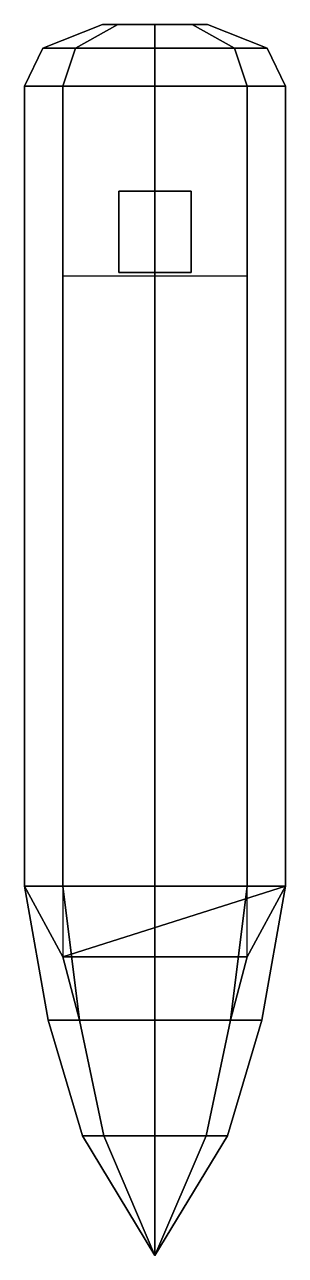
# Model space of a CAD drawing. Extents: x -0.72 to 0.72, y 1.71 to 8.51.
import ezdxf

# ---------------------------------------------------------------- set-up
doc = ezdxf.new("R2010")
doc.units = 0
doc.layers.add('ENGINE_INNER', color=2, linetype='CONTINUOUS')

msp = doc.modelspace()

# ---------------------------------------------------------------- linework, layer by layer
at = {"layer": 'ENGINE_INNER'}
for points in [[(-0.4384, 8.38, 2.2616), (-0.62, 8.38, 2.7), (-0.29, 8.51, 2.7), (-0.2051, 8.51, 2.4949)], [(-0.62, 8.38, 2.7), (-0.4384, 8.38, 3.1384), (-0.2051, 8.51, 2.9051), (-0.29, 8.51, 2.7)], [(0, 8.38, 2.08), (-0.4384, 8.38, 2.2616), (-0.2051, 8.51, 2.4949), (0, 8.51, 2.41)], [(-0.4384, 8.38, 3.1384), (0, 8.38, 3.32), (0, 8.51, 2.99), (-0.2051, 8.51, 2.9051)], [(-0.2051, 8.51, 2.9051), (0, 8.51, 2.99), (0.2051, 8.51, 2.9051), (-0.29, 8.51, 2.7)], [(-0.29, 8.51, 2.7), (0.2051, 8.51, 2.9051), (0.29, 8.51, 2.7), (-0.2051, 8.51, 2.4949)], [(-0.2051, 8.51, 2.4949), (0.29, 8.51, 2.7), (0.2051, 8.51, 2.4949), (0, 8.51, 2.41)], [(0.4384, 8.38, 2.2616), (0, 8.38, 2.08), (0, 8.51, 2.41), (0.2051, 8.51, 2.4949)], [(0, 8.38, 3.32), (0.4384, 8.38, 3.1384), (0.2051, 8.51, 2.9051), (0, 8.51, 2.99)], [(0.62, 8.38, 2.7), (0.4384, 8.38, 2.2616), (0.2051, 8.51, 2.4949), (0.29, 8.51, 2.7)], [(0.4384, 8.38, 3.1384), (0.62, 8.38, 2.7), (0.29, 8.51, 2.7), (0.2051, 8.51, 2.9051)], [(-0.5091, 8.17, 2.1909), (-0.72, 8.17, 2.7), (-0.62, 8.38, 2.7), (-0.4384, 8.38, 2.2616)], [(-0.72, 8.17, 2.7), (-0.5091, 8.17, 3.2091), (-0.4384, 8.38, 3.1384), (-0.62, 8.38, 2.7)], [(0, 8.17, 1.98), (-0.5091, 8.17, 2.1909), (-0.4384, 8.38, 2.2616), (0, 8.38, 2.08)], [(-0.5091, 8.17, 3.2091), (0, 8.17, 3.42), (0, 8.38, 3.32), (-0.4384, 8.38, 3.1384)], [(0.5091, 8.17, 2.1909), (0, 8.17, 1.98), (0, 8.38, 2.08), (0.4384, 8.38, 2.2616)], [(0, 8.17, 3.42), (0.5091, 8.17, 3.2091), (0.4384, 8.38, 3.1384), (0, 8.38, 3.32)], [(0.72, 8.17, 2.7), (0.5091, 8.17, 2.1909), (0.4384, 8.38, 2.2616), (0.62, 8.38, 2.7)], [(0.5091, 8.17, 3.2091), (0.72, 8.17, 2.7), (0.62, 8.38, 2.7), (0.4384, 8.38, 3.1384)], [(-0.5091, 8.17, 3.2091), (-0.72, 8.17, 2.7), (-0.72, 3.75, 2.7), (-0.5091, 3.75, 3.2091)], [(-0.72, 8.17, 2.7), (-0.5091, 8.17, 2.1909), (-0.5091, 3.36, 2.1909), (-0.72, 3.75, 2.7)], [(0, 8.17, 1.98), (-0.5091, 8.17, 2.1909), (-0.72, 8.17, 2.7), (0, 8.17, 2.7)], [(0, 8.17, 3.42), (-0.5091, 8.17, 3.2091), (-0.5091, 3.75, 3.2091), (0, 3.75, 3.42)], [(-0.5091, 8.17, 2.1909), (0, 8.17, 1.98), (0, 7.12, 1.98), (-0.5091, 7.12, 2.1909)], [(0.5091, 8.17, 3.2091), (0, 8.17, 3.42), (0, 3.75, 3.42), (0.5091, 3.75, 3.2091)], [(0, 8.17, 1.98), (0.5091, 8.17, 2.1909), (0.5091, 7.12, 2.1909), (0, 7.12, 1.98)], [(0.5091, 8.17, 2.1909), (0, 8.17, 1.98), (0, 8.17, 2.7), (0.72, 8.17, 2.7)], [(0.72, 8.17, 2.7), (0.5091, 8.17, 3.2091), (0.5091, 3.75, 3.2091), (0.72, 3.75, 2.7)], [(0.5091, 8.17, 2.1909), (0.72, 8.17, 2.7), (0.72, 3.75, 2.7), (0.5091, 3.36, 2.1909)], [(-0.2, 7.59, 1.78), (-0.2, 7.14, 1.78), (-0.2, 7.14, 2.07), (-0.2, 7.59, 2.07)], [(0.2, 7.59, 2.07), (0.2, 7.59, 1.78), (-0.2, 7.59, 1.78), (-0.2, 7.59, 2.07)], [(0.2, 7.59, 1.78), (0.2, 7.14, 1.78), (-0.2, 7.14, 1.78), (-0.2, 7.59, 1.78)], [(0.2, 7.14, 2.07), (0.2, 7.14, 1.78), (0.2, 7.59, 1.78), (0.2, 7.59, 2.07)], [(-0.2, 7.14, 2.07), (-0.2, 7.14, 1.78), (0.2, 7.14, 1.78), (0.2, 7.14, 2.07)], [(-0.5091, 3.75, 3.2091), (-0.72, 3.75, 2.7), (-0.59, 3.01, 2.7), (-0.4172, 3.01, 3.1172)], [(-0.72, 3.75, 2.7), (-0.5091, 3.36, 2.1909), (-0.4172, 3.01, 2.2828), (-0.59, 3.01, 2.7)], [(-0.5091, 3.36, 2.1909), (-0.72, 3.75, 2.7), (0.72, 3.75, 2.7)], [(0, 3.75, 3.42), (-0.5091, 3.75, 3.2091), (-0.4172, 3.01, 3.1172), (0, 3.01, 3.29)], [(0, 3.36, 1.98), (-0.5091, 3.36, 2.1909), (0.72, 3.75, 2.7), (0.5091, 3.36, 2.1909)], [(0.5091, 3.75, 3.2091), (0, 3.75, 3.42), (0, 3.01, 3.29), (0.4172, 3.01, 3.1172)], [(0.72, 3.75, 2.7), (0.5091, 3.75, 3.2091), (0.4172, 3.01, 3.1172), (0.59, 3.01, 2.7)], [(0.5091, 3.36, 2.1909), (0.72, 3.75, 2.7), (0.59, 3.01, 2.7), (0.4172, 3.01, 2.2828)], [(-0.5091, 3.36, 2.1909), (0, 3.36, 1.98), (0, 3.01, 2.11), (-0.4172, 3.01, 2.2828)], [(0, 3.36, 1.98), (0.5091, 3.36, 2.1909), (0.4172, 3.01, 2.2828), (0, 3.01, 2.11)], [(-0.4172, 3.01, 3.1172), (-0.59, 3.01, 2.7), (-0.4, 2.37, 2.7), (-0.2828, 2.37, 2.9828)], [(-0.59, 3.01, 2.7), (-0.4172, 3.01, 2.2828), (-0.2828, 2.37, 2.4172), (-0.4, 2.37, 2.7)], [(0, 3.01, 3.29), (-0.4172, 3.01, 3.1172), (-0.2828, 2.37, 2.9828), (0, 2.37, 3.1)], [(-0.4172, 3.01, 2.2828), (0, 3.01, 2.11), (0, 2.37, 2.3), (-0.2828, 2.37, 2.4172)], [(0.4172, 3.01, 3.1172), (0, 3.01, 3.29), (0, 2.37, 3.1), (0.2828, 2.37, 2.9828)], [(0, 3.01, 2.11), (0.4172, 3.01, 2.2828), (0.2828, 2.37, 2.4172), (0, 2.37, 2.3)], [(0.59, 3.01, 2.7), (0.4172, 3.01, 3.1172), (0.2828, 2.37, 2.9828), (0.4, 2.37, 2.7)], [(0.4172, 3.01, 2.2828), (0.59, 3.01, 2.7), (0.4, 2.37, 2.7), (0.2828, 2.37, 2.4172)], [(-0.2828, 2.37, 2.9828), (-0.4, 2.37, 2.7), (0, 1.71, 2.7)], [(-0.4, 2.37, 2.7), (-0.2828, 2.37, 2.4172), (0, 1.71, 2.7)], [(0, 2.37, 3.1), (-0.2828, 2.37, 2.9828), (0, 1.71, 2.7)], [(-0.2828, 2.37, 2.4172), (0, 2.37, 2.3), (0, 1.71, 2.7)], [(0.4, 2.37, 2.7), (0.2828, 2.37, 2.9828), (0, 1.71, 2.7)], [(0.2828, 2.37, 2.9828), (0, 2.37, 3.1), (0, 1.71, 2.7)], [(0, 2.37, 2.3), (0.2828, 2.37, 2.4172), (0, 1.71, 2.7)], [(0.2828, 2.37, 2.4172), (0.4, 2.37, 2.7), (0, 1.71, 2.7)]]:
    msp.add_3dface(points, dxfattribs=at)

doc.saveas('drawing.dxf')
